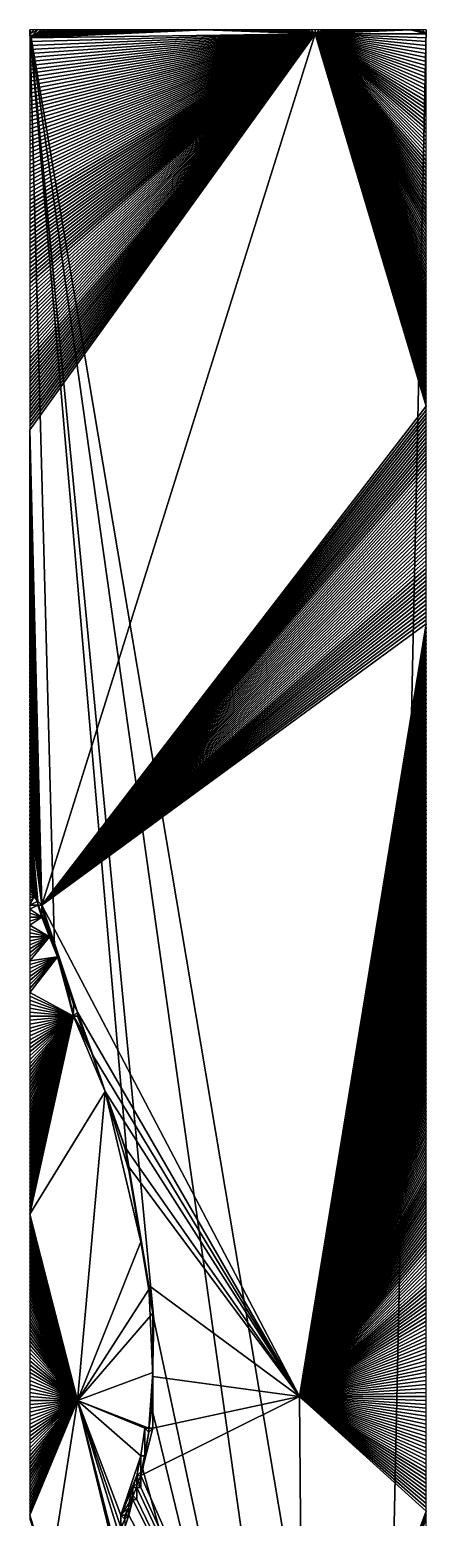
# Model space of a CAD drawing. Header units: metres. Extents: x 891 to 1103, y -901 to 900.
# Drawn here: x 900 to 1100, y 149 to 900 of the extents above; entities that cross this region are included whole.
import ezdxf

# ---------------------------------------------------------------- set-up
doc = ezdxf.new("R2010")
doc.units = ezdxf.units.M
for name, color, linetype in [('OSM_TERRAIN', 3, 'CONTINUOUS'), ('OSM_WATER_OUTLINES', 4, 'CONTINUOUS'), ('OSM_WATER_SURFACE', 5, 'CONTINUOUS')]:
    doc.layers.add(name, color=color, linetype=linetype)

msp = doc.modelspace()

# ---------------------------------------------------------------- linework, layer by layer
at = {"layer": 'OSM_TERRAIN'}
for points in [[(900, 898), (902, 900, -0.577), (900, 900, -0.594)], [(900, 898), (900, 896), (904, 900, -0.559)], [(900, 898), (904, 900, -0.559), (902, 900, -0.577)], [(900, 896), (906, 900, -0.542), (904, 900, -0.559)], [(900, 896), (908, 900, -0.525), (906, 900, -0.542)], [(900, 896), (910, 900, -0.508), (908, 900, -0.525)], [(900, 896), (912, 900, -0.492), (910, 900, -0.508)], [(900, 896), (914, 900, -0.475), (912, 900, -0.492)], [(900, 896), (916, 900, -0.457), (914, 900, -0.475)], [(900, 896), (918, 900, -0.439), (916, 900, -0.457)], [(900, 896), (920, 900, -0.422), (918, 900, -0.439)], [(900, 896), (922, 900, -0.406), (920, 900, -0.422)], [(900, 896), (924, 900, -0.389), (922, 900, -0.406)], [(900, 896), (926, 900, -0.371), (924, 900, -0.389)], [(900, 896), (928, 900, -0.354), (926, 900, -0.371)], [(900, 896), (930, 900, -0.337), (928, 900, -0.354)], [(900, 896), (932, 900, -0.32), (930, 900, -0.337)], [(900, 896), (934, 900, -0.304), (932, 900, -0.32)], [(900, 896), (936, 900, -0.287), (934, 900, -0.304)], [(900, 896), (938, 900, -0.271), (936, 900, -0.287)], [(900, 896), (940, 900, -0.256), (938, 900, -0.271)], [(900, 896), (942, 900, -0.241), (940, 900, -0.256)], [(900, 896), (944, 900, -0.225), (942, 900, -0.241)], [(900, 896), (946, 900, -0.209), (944, 900, -0.225)], [(900, 896), (948, 900, -0.193), (946, 900, -0.209)], [(900, 896), (950, 900, -0.178), (948, 900, -0.193)], [(900, 896), (952, 900, -0.163), (950, 900, -0.178)], [(900, 896), (954, 900, -0.15), (952, 900, -0.163)], [(900, 896), (956, 900, -0.136), (954, 900, -0.15)], [(900, 896), (958, 900, -0.122), (956, 900, -0.136)], [(900, 896), (960, 900, -0.108), (958, 900, -0.122)], [(900, 896), (962, 900, -0.094), (960, 900, -0.108)], [(900, 896), (964, 900, -0.082), (962, 900, -0.094)], [(900, 896), (966, 900, -0.07), (964, 900, -0.082)], [(900, 896), (968, 900, -0.057), (966, 900, -0.07)], [(900, 896), (970, 900, -0.045), (968, 900, -0.057)], [(900, 896), (972, 900, -0.033), (970, 900, -0.045)], [(900, 896), (974, 900, -0.023), (972, 900, -0.033)], [(900, 896), (976, 900, -0.013), (974, 900, -0.023)], [(900, 896), (978, 900, -0.004), (976, 900, -0.013)], [(978, 900, -0.004), (900, 896), (980, 900, 0.006)], [(900, 896), (982, 900, 0.016), (980, 900, 0.006)], [(900, 896), (984, 900, 0.026), (982, 900, 0.016)], [(900, 896), (986, 900, 0.035), (984, 900, 0.026)], [(900, 896), (1044, 898), (988, 900, 0.041)], [(900, 896), (988, 900, 0.041), (986, 900, 0.035)], [(900, 698), (1044, 898), (900, 700)], [(900, 700), (1044, 898), (900, 702)], [(900, 702), (1044, 898), (900, 704)], [(900, 704), (1044, 898), (900, 706)], [(900, 706), (1044, 898), (900, 708)], [(900, 708), (1044, 898), (900, 710)], [(900, 698), (906, 458), (1044, 898)], [(900, 710), (1044, 898), (900, 712)], [(900, 712), (1044, 898), (900, 714)], [(900, 714), (1044, 898), (900, 716)], [(900, 716), (1044, 898), (900, 718)], [(900, 718), (1044, 898), (900, 720)], [(900, 720), (1044, 898), (900, 722)], [(900, 722), (1044, 898), (900, 724)], [(900, 724), (1044, 898), (900, 726)], [(900, 726), (1044, 898), (900, 728)], [(900, 728), (1044, 898), (900, 730)], [(900, 730), (1044, 898), (900, 732)], [(900, 732), (1044, 898), (900, 734)], [(900, 734), (1044, 898), (900, 736)], [(900, 736), (1044, 898), (900, 738)], [(900, 738), (1044, 898), (900, 740)], [(900, 740), (1044, 898), (900, 742)], [(900, 742), (1044, 898), (900, 744)], [(900, 744), (1044, 898), (900, 746)], [(900, 746), (1044, 898), (900, 748)], [(900, 748), (1044, 898), (900, 750)], [(900, 750), (1044, 898), (900, 752)], [(900, 752), (1044, 898), (900, 754)], [(900, 754), (1044, 898), (900, 756)], [(900, 756), (1044, 898), (900, 758)], [(900, 758), (1044, 898), (900, 760)], [(900, 760), (1044, 898), (900, 762)], [(900, 762), (1044, 898), (900, 764)], [(900, 764), (1044, 898), (900, 766)], [(900, 766), (1044, 898), (900, 768)], [(900, 768), (1044, 898), (900, 770)], [(900, 770), (1044, 898), (900, 772)], [(900, 772), (1044, 898), (900, 774)], [(900, 774), (1044, 898), (900, 776)], [(900, 776), (1044, 898), (900, 778)], [(900, 778), (1044, 898), (900, 780)], [(900, 780), (1044, 898), (900, 782)], [(900, 782), (1044, 898), (900, 784)], [(900, 784), (1044, 898), (900, 786)], [(900, 786), (1044, 898), (900, 788)], [(900, 788), (1044, 898), (900, 790)], [(900, 790), (1044, 898), (900, 792)], [(900, 792), (1044, 898), (900, 794)], [(900, 794), (1044, 898), (900, 796)], [(900, 796), (1044, 898), (900, 798)], [(900, 798), (1044, 898), (900, 800)], [(900, 800), (1044, 898), (900, 802)], [(900, 802), (1044, 898), (900, 804)], [(900, 804), (1044, 898), (900, 806)], [(900, 806), (1044, 898), (900, 808)], [(900, 808), (1044, 898), (900, 810)], [(900, 810), (1044, 898), (900, 812)], [(900, 812), (1044, 898), (900, 814)], [(900, 814), (1044, 898), (900, 816)], [(900, 816), (1044, 898), (900, 818)], [(900, 818), (1044, 898), (900, 820)], [(900, 820), (1044, 898), (900, 822)], [(900, 822), (1044, 898), (900, 824)], [(900, 824), (1044, 898), (900, 826)], [(900, 826), (1044, 898), (900, 828)], [(900, 828), (1044, 898), (900, 830)], [(900, 830), (1044, 898), (900, 832)], [(900, 832), (1044, 898), (900, 834)], [(900, 834), (1044, 898), (900, 836)], [(900, 836), (1044, 898), (900, 838)], [(900, 840), (900, 838), (1044, 898)], [(900, 840), (1044, 898), (900, 842)], [(900, 842), (1044, 898), (900, 844)], [(900, 844), (1044, 898), (900, 846)], [(900, 846), (1044, 898), (900, 848)], [(900, 848), (1044, 898), (900, 850)], [(900, 850), (1044, 898), (900, 852)], [(900, 852), (1044, 898), (900, 854)], [(900, 854), (1044, 898), (900, 856)], [(900, 856), (1044, 898), (900, 858)], [(900, 858), (1044, 898), (900, 860)], [(900, 860), (1044, 898), (900, 862)], [(900, 862), (1044, 898), (900, 864)], [(900, 864), (1044, 898), (900, 866)], [(900, 866), (1044, 898), (900, 868)], [(900, 868), (1044, 898), (900, 870)], [(900, 870), (1044, 898), (900, 872)], [(900, 872), (1044, 898), (900, 874)], [(900, 874), (1044, 898), (900, 876)], [(900, 876), (1044, 898), (900, 878)], [(900, 878), (1044, 898), (900, 880)], [(900, 880), (1044, 898), (900, 882)], [(900, 882), (1044, 898), (900, 884)], [(900, 884), (1044, 898), (900, 886)], [(900, 886), (1044, 898), (900, 888)], [(900, 888), (1044, 898), (900, 890)], [(900, 890), (1044, 898), (900, 892)], [(900, 892), (1044, 898), (900, 894)], [(1044, 898), (900, 896), (900, 894)], [(1100, 710), (1044, 898), (906, 458)], [(1044, 898), (990, 900, 0.048), (988, 900, 0.041)], [(1044, 898), (992, 900, 0.054), (990, 900, 0.048)], [(1044, 898), (994, 900, 0.061), (992, 900, 0.054)], [(1044, 898), (996, 900, 0.068), (994, 900, 0.061)], [(1044, 898), (998, 900, 0.074), (996, 900, 0.068)], [(1044, 898), (1000, 900, 0.08), (998, 900, 0.074)], [(1044, 898), (1002, 900, 0.085), (1000, 900, 0.08)], [(1044, 898), (1004, 900, 0.09), (1002, 900, 0.085)], [(1044, 898), (1006, 900, 0.095), (1004, 900, 0.09)], [(1044, 898), (1008, 900, 0.099), (1006, 900, 0.095)], [(1044, 898), (1010, 900, 0.103), (1008, 900, 0.099)], [(1044, 898), (1012, 900, 0.107), (1010, 900, 0.103)], [(1044, 898), (1014, 900, 0.11), (1012, 900, 0.107)], [(1044, 898), (1016, 900, 0.112), (1014, 900, 0.11)], [(1044, 898), (1018, 900, 0.114), (1016, 900, 0.112)], [(1044, 898), (1020, 900, 0.116), (1018, 900, 0.114)], [(1044, 898), (1022, 900, 0.117), (1020, 900, 0.116)], [(1044, 898), (1024, 900, 0.119), (1022, 900, 0.117)], [(1044, 898), (1026, 900, 0.121), (1024, 900, 0.119)], [(1044, 898), (1028, 900, 0.122), (1026, 900, 0.121)], [(1044, 898), (1030, 900, 0.123), (1028, 900, 0.122)], [(1044, 898), (1032, 900, 0.125), (1030, 900, 0.123)], [(1044, 898), (1034, 900, 0.125), (1032, 900, 0.125)], [(1044, 898), (1036, 900, 0.125), (1034, 900, 0.125)], [(1044, 898), (1038, 900, 0.125), (1036, 900, 0.125)], [(1044, 898), (1040, 900, 0.123), (1038, 900, 0.125)], [(1044, 898), (1042, 900, 0.122), (1040, 900, 0.123)], [(1044, 898), (1044, 900, 0.122), (1042, 900, 0.122)], [(1044, 898), (1046, 900, 0.121), (1044, 900, 0.122)], [(1044, 898), (1048, 900, 0.12), (1046, 900, 0.121)], [(1044, 898), (1050, 900, 0.119), (1048, 900, 0.12)], [(1044, 898), (1052, 900, 0.117), (1050, 900, 0.119)], [(1044, 898), (1054, 900, 0.115), (1052, 900, 0.117)], [(1044, 898), (1056, 900, 0.114), (1054, 900, 0.115)], [(1044, 898), (1058, 900, 0.112), (1056, 900, 0.114)], [(1044, 898), (1060, 900, 0.11), (1058, 900, 0.112)], [(1044, 898), (1062, 900, 0.108), (1060, 900, 0.11)], [(1044, 898), (1064, 900, 0.105), (1062, 900, 0.108)], [(1044, 898), (1066, 900, 0.103), (1064, 900, 0.105)], [(1044, 898), (1068, 900, 0.1), (1066, 900, 0.103)], [(1044, 898), (1070, 900, 0.098), (1068, 900, 0.1)], [(1044, 898), (1072, 900, 0.095), (1070, 900, 0.098)], [(1044, 898), (1074, 900, 0.092), (1072, 900, 0.095)], [(1044, 898), (1076, 900, 0.089), (1074, 900, 0.092)], [(1044, 898), (1078, 900, 0.086), (1076, 900, 0.089)], [(1044, 898), (1080, 900, 0.082), (1078, 900, 0.086)], [(1044, 898), (1082, 900, 0.079), (1080, 900, 0.082)], [(1044, 898), (1084, 900, 0.076), (1082, 900, 0.079)], [(1044, 898), (1086, 900, 0.072), (1084, 900, 0.076)], [(1044, 898), (1088, 900, 0.069), (1086, 900, 0.072)], [(1044, 898), (1090, 900, 0.066), (1088, 900, 0.069)], [(1044, 898), (1092, 900, 0.063), (1090, 900, 0.066)], [(1044, 898), (1100, 898), (1092, 900, 0.063)], [(1100, 710), (1100, 712), (1044, 898)], [(1100, 712), (1100, 714), (1044, 898)], [(1044, 898), (1100, 714), (1100, 716)], [(1100, 716), (1100, 718), (1044, 898)], [(1044, 898), (1100, 718), (1100, 720)], [(1044, 898), (1100, 720), (1100, 722)], [(1100, 722), (1100, 724), (1044, 898)], [(1100, 724), (1100, 726), (1044, 898)], [(1044, 898), (1100, 726), (1100, 728)], [(1100, 728), (1100, 730), (1044, 898)], [(1044, 898), (1100, 730), (1100, 732)], [(1044, 898), (1100, 732), (1100, 734)], [(1100, 734), (1100, 736), (1044, 898)], [(1100, 736), (1100, 738), (1044, 898)], [(1044, 898), (1100, 738), (1100, 740)], [(1100, 740), (1100, 742), (1044, 898)], [(1044, 898), (1100, 742), (1100, 744)], [(1044, 898), (1100, 744), (1100, 746)], [(1100, 746), (1100, 748), (1044, 898)], [(1100, 748), (1100, 750), (1044, 898)], [(1044, 898), (1100, 750), (1100, 752)], [(1044, 898), (1100, 752), (1100, 754)], [(1100, 754), (1100, 756), (1044, 898)], [(1100, 756), (1100, 758), (1044, 898)], [(1044, 898), (1100, 758), (1100, 760)], [(1100, 760), (1100, 762), (1044, 898)], [(1044, 898), (1100, 762), (1100, 764)], [(1100, 764), (1100, 766), (1044, 898)], [(1044, 898), (1100, 766), (1100, 768)], [(1044, 898), (1100, 768), (1100, 770)], [(1100, 770), (1100, 772), (1044, 898)], [(1100, 772), (1100, 774), (1044, 898)], [(1044, 898), (1100, 774), (1100, 776)], [(1044, 898), (1100, 776), (1100, 778)], [(1100, 778), (1100, 780), (1044, 898)], [(1100, 780), (1100, 782), (1044, 898)], [(1044, 898), (1100, 782), (1100, 784)], [(1100, 784), (1100, 786), (1044, 898)], [(1044, 898), (1100, 786), (1100, 788)], [(1044, 898), (1100, 788), (1100, 790)], [(1044, 898), (1100, 790), (1100, 792)], [(1100, 792), (1100, 794), (1044, 898)], [(1044, 898), (1100, 794), (1100, 796)], [(1100, 796), (1100, 798), (1044, 898)], [(1100, 798), (1100, 800), (1044, 898)], [(1044, 898), (1100, 800), (1100, 802)], [(1044, 898), (1100, 802), (1100, 804)], [(1100, 804), (1100, 806), (1044, 898)], [(1100, 806), (1100, 808), (1044, 898)], [(1100, 808), (1100, 810), (1044, 898)], [(1044, 898), (1100, 810), (1100, 812)], [(1044, 898), (1100, 812), (1100, 814)], [(1100, 814), (1100, 816), (1044, 898)], [(1100, 816), (1100, 818), (1044, 898)], [(1044, 898), (1100, 818), (1100, 820)], [(1044, 898), (1100, 820), (1100, 822)], [(1100, 822), (1100, 824), (1044, 898)], [(1100, 824), (1100, 826), (1044, 898)], [(1044, 898), (1100, 826), (1100, 828)], [(1100, 828), (1100, 830), (1044, 898)], [(1044, 898), (1100, 830), (1100, 832)], [(1100, 832), (1100, 834), (1044, 898)], [(1044, 898), (1100, 834), (1100, 836)], [(1044, 898), (1100, 836), (1100, 838)], [(1044, 898), (1100, 838), (1100, 840)], [(1100, 840), (1100, 842), (1044, 898)], [(1100, 842), (1100, 844), (1044, 898)], [(1100, 844), (1100, 846), (1044, 898)], [(1044, 898), (1100, 846), (1100, 848)], [(1044, 898), (1100, 848), (1100, 850)], [(1100, 850), (1100, 852), (1044, 898)], [(1100, 852), (1100, 854), (1044, 898)], [(1044, 898), (1100, 854), (1100, 856)], [(1044, 898), (1100, 856), (1100, 858)], [(1100, 858), (1100, 860), (1044, 898)], [(1100, 860), (1100, 862), (1044, 898)], [(1044, 898), (1100, 862), (1100, 864)], [(1044, 898), (1100, 864), (1100, 866)], [(1100, 866), (1100, 868), (1044, 898)], [(1044, 898), (1100, 868), (1100, 870)], [(1100, 870), (1100, 872), (1044, 898)], [(1100, 872), (1100, 874), (1044, 898)], [(1044, 898), (1100, 874), (1100, 876)], [(1044, 898), (1100, 876), (1100, 878)], [(1100, 878), (1100, 880), (1044, 898)], [(1044, 898), (1100, 880), (1100, 882)], [(1100, 882), (1100, 884), (1044, 898)], [(1100, 884), (1100, 886), (1044, 898)], [(1044, 898), (1100, 886), (1100, 888)], [(1044, 898), (1100, 888), (1100, 890)], [(1100, 890), (1100, 892), (1044, 898)], [(1100, 892), (1100, 894), (1044, 898)], [(1044, 898), (1100, 894), (1100, 896)], [(1044, 898), (1100, 896), (1100, 898)], [(1100, 898), (1094, 900, 0.059), (1092, 900, 0.063)], [(1100, 898), (1096, 900, 0.055), (1094, 900, 0.059)], [(1100, 898), (1098, 900, 0.05), (1096, 900, 0.055)], [(1100, 898), (1100, 900, 0.046), (1098, 900, 0.05)], [(906, 458), (1100, 708), (1100, 710)], [(906, 458), (1100, 706), (1100, 708)], [(1100, 704), (1100, 706), (906, 458)], [(906, 458), (1100, 702), (1100, 704)], [(1100, 700), (1100, 702), (906, 458)], [(906, 458), (1100, 698), (1100, 700)], [(906, 458), (900, 698), (900, 696)], [(900, 694), (906, 458), (900, 696)], [(900, 692), (906, 458), (900, 694)], [(900, 690), (906, 458), (900, 692)], [(1100, 696), (1100, 698), (906, 458)], [(1100, 694), (1100, 696), (906, 458)], [(906, 458), (1100, 692), (1100, 694)], [(1100, 690), (1100, 692), (906, 458)], [(900, 688), (906, 458), (900, 690)], [(900, 686), (906, 458), (900, 688)], [(900, 684), (906, 458), (900, 686)], [(900, 682), (906, 458), (900, 684)], [(906, 458), (1100, 688), (1100, 690)], [(906, 458), (1100, 686), (1100, 688)], [(1100, 684), (1100, 686), (906, 458)], [(1100, 682), (1100, 684), (906, 458)], [(900, 680), (906, 458), (900, 682)], [(900, 678), (906, 458), (900, 680)], [(900, 676), (906, 458), (900, 678)], [(900, 674), (906, 458), (900, 676)], [(906, 458), (1100, 680), (1100, 682)], [(1100, 678), (1100, 680), (906, 458)], [(906, 458), (1100, 676), (1100, 678)], [(1100, 674), (1100, 676), (906, 458)], [(900, 672), (906, 458), (900, 674)], [(900, 670), (906, 458), (900, 672)], [(900, 668), (906, 458), (900, 670)], [(906, 458), (1100, 672), (1100, 674)], [(906, 458), (1100, 670), (1100, 672)], [(1100, 668), (1100, 670), (906, 458)], [(900, 666), (906, 458), (900, 668)], [(900, 664), (906, 458), (900, 666)], [(900, 662), (906, 458), (900, 664)], [(900, 662), (900, 660), (906, 458)], [(1100, 666), (1100, 668), (906, 458)], [(906, 458), (1100, 664), (1100, 666)], [(906, 458), (1100, 662), (1100, 664)], [(1100, 660), (1100, 662), (906, 458)], [(900, 658), (906, 458), (900, 660)], [(900, 656), (906, 458), (900, 658)], [(900, 654), (906, 458), (900, 656)], [(900, 652), (906, 458), (900, 654)], [(906, 458), (1100, 658), (1100, 660)], [(1100, 656), (1100, 658), (906, 458)], [(1100, 654), (1100, 656), (906, 458)], [(906, 458), (1100, 652), (1100, 654)], [(900, 650), (906, 458), (900, 652)], [(900, 648), (906, 458), (900, 650)], [(900, 646), (906, 458), (900, 648)], [(900, 644), (906, 458), (900, 646)], [(906, 458), (1100, 650), (1100, 652)], [(1100, 648), (1100, 650), (906, 458)], [(1100, 646), (1100, 648), (906, 458)], [(906, 458), (1100, 644), (1100, 646)], [(900, 642), (906, 458), (900, 644)], [(900, 640), (906, 458), (900, 642)], [(900, 638), (906, 458), (900, 640)], [(906, 458), (1100, 642), (1100, 644)], [(1100, 640), (1100, 642), (906, 458)], [(1100, 638), (1100, 640), (906, 458)], [(900, 636), (906, 458), (900, 638)], [(900, 634), (906, 458), (900, 636)], [(900, 632), (906, 458), (900, 634)], [(900, 630), (906, 458), (900, 632)], [(906, 458), (1100, 636), (1100, 638)], [(906, 458), (1100, 634), (1100, 636)], [(1100, 632), (1100, 634), (906, 458)], [(906, 458), (1100, 630), (1100, 632)], [(900, 628), (906, 458), (900, 630)], [(900, 626), (906, 458), (900, 628)], [(900, 624), (906, 458), (900, 626)], [(900, 622), (906, 458), (900, 624)], [(1100, 628), (1100, 630), (906, 458)], [(1100, 626), (1100, 628), (906, 458)], [(906, 458), (1100, 624), (1100, 626)], [(1100, 622), (1100, 624), (906, 458)], [(900, 620), (906, 458), (900, 622)], [(900, 618), (906, 458), (900, 620)], [(900, 616), (906, 458), (900, 618)], [(900, 614), (906, 458), (900, 616)], [(906, 458), (1100, 620), (1100, 622)], [(906, 458), (1100, 618), (1100, 620)], [(1100, 616), (1100, 618), (906, 458)], [(906, 458), (1100, 614), (1100, 616)], [(900, 612), (906, 458), (900, 614)], [(900, 610), (906, 458), (900, 612)], [(900, 608), (906, 458), (900, 610)], [(1100, 612), (1100, 614), (906, 458)], [(1100, 610), (1100, 612), (906, 458)], [(906, 458), (1100, 608), (1100, 610)], [(900, 606), (906, 458), (900, 608)], [(900, 604), (906, 458), (900, 606)], [(900, 602), (906, 458), (900, 604)], [(900, 600), (906, 458), (900, 602)], [(906, 458), (1100, 606), (1100, 608)], [(1100, 604), (1100, 606), (906, 458)], [(1100, 602), (1100, 604), (906, 458)], [(1100, 600), (1100, 602), (906, 458)], [(900, 598), (906, 458), (900, 600)], [(900, 596), (906, 458), (900, 598)], [(900, 594), (906, 458), (900, 596)], [(900, 592), (906, 458), (900, 594)], [(906, 458), (1036, 210), (1100, 600)], [(1036, 210), (1100, 598), (1100, 600)], [(1036, 210), (1100, 596), (1100, 598)], [(1100, 594), (1100, 596), (1036, 210)], [(1036, 210), (1100, 592), (1100, 594)], [(900, 590), (906, 458), (900, 592)], [(900, 588), (906, 458), (900, 590)], [(900, 586), (906, 458), (900, 588)], [(900, 584), (906, 458), (900, 586)], [(1100, 590), (1100, 592), (1036, 210)], [(1036, 210), (1100, 588), (1100, 590)], [(1100, 586), (1100, 588), (1036, 210)], [(1036, 210), (1100, 584), (1100, 586)], [(900, 582), (906, 458), (900, 584)], [(900, 580), (906, 458), (900, 582)], [(900, 578), (906, 458), (900, 580)], [(1036, 210), (1100, 582), (1100, 584)], [(1100, 580), (1100, 582), (1036, 210)], [(1036, 210), (1100, 578), (1100, 580)], [(906, 458), (900, 578), (900, 576)], [(900, 574), (906, 458), (900, 576)], [(900, 572), (906, 458), (900, 574)], [(900, 570), (906, 458), (900, 572)], [(1036, 210), (1100, 576), (1100, 578)], [(1036, 210), (1100, 574), (1100, 576)], [(1100, 572), (1100, 574), (1036, 210)], [(1100, 570), (1100, 572), (1036, 210)], [(900, 568), (906, 458), (900, 570)], [(900, 566), (906, 458), (900, 568)], [(900, 564), (906, 458), (900, 566)], [(900, 562), (906, 458), (900, 564)], [(1036, 210), (1100, 568), (1100, 570)], [(1036, 210), (1100, 566), (1100, 568)], [(1100, 564), (1100, 566), (1036, 210)], [(1100, 562), (1100, 564), (1036, 210)], [(900, 560), (906, 458), (900, 562)], [(900, 558), (906, 458), (900, 560)], [(900, 556), (906, 458), (900, 558)], [(900, 554), (906, 458), (900, 556)], [(1036, 210), (1100, 560), (1100, 562)], [(1100, 558), (1100, 560), (1036, 210)], [(1100, 556), (1100, 558), (1036, 210)], [(1036, 210), (1100, 554), (1100, 556)], [(900, 552), (906, 458), (900, 554)], [(900, 550), (906, 458), (900, 552)], [(900, 548), (906, 458), (900, 550)], [(1100, 552), (1100, 554), (1036, 210)], [(1036, 210), (1100, 550), (1100, 552)], [(1036, 210), (1100, 548), (1100, 550)], [(900, 546), (906, 458), (900, 548)], [(900, 544), (906, 458), (900, 546)], [(900, 542), (906, 458), (900, 544)], [(900, 540), (906, 458), (900, 542)], [(1036, 210), (1100, 546), (1100, 548)], [(1100, 544), (1100, 546), (1036, 210)], [(1100, 542), (1100, 544), (1036, 210)], [(1036, 210), (1100, 540), (1100, 542)], [(906, 458), (900, 540), (900, 538)], [(900, 536), (906, 458), (900, 538)], [(900, 534), (906, 458), (900, 536)], [(900, 532), (906, 458), (900, 534)], [(1036, 210), (1100, 538), (1100, 540)], [(1100, 536), (1100, 538), (1036, 210)], [(1100, 534), (1100, 536), (1036, 210)], [(1100, 532), (1100, 534), (1036, 210)], [(900, 530), (906, 458), (900, 532)], [(900, 528), (906, 458), (900, 530)], [(900, 526), (906, 458), (900, 528)], [(900, 524), (906, 458), (900, 526)], [(1036, 210), (1100, 530), (1100, 532)], [(1036, 210), (1100, 528), (1100, 530)], [(1100, 526), (1100, 528), (1036, 210)], [(1036, 210), (1100, 524), (1100, 526)], [(900, 522), (906, 458), (900, 524)], [(900, 520), (906, 458), (900, 522)], [(900, 518), (906, 458), (900, 520)], [(1036, 210), (1100, 522), (1100, 524)], [(1100, 520), (1100, 522), (1036, 210)], [(1100, 518), (1100, 520), (1036, 210)], [(900, 516), (906, 458), (900, 518)], [(900, 514), (906, 458), (900, 516)], [(900, 512), (906, 458), (900, 514)], [(900, 510), (906, 458), (900, 512)], [(1036, 210), (1100, 516), (1100, 518)], [(1036, 210), (1100, 514), (1100, 516)], [(1100, 512), (1100, 514), (1036, 210)], [(1100, 510), (1100, 512), (1036, 210)], [(900, 508), (906, 458), (900, 510)], [(900, 506), (906, 458), (900, 508)], [(900, 504), (906, 458), (900, 506)], [(900, 502), (904, 460), (900, 504)], [(904, 460), (906, 458), (900, 504)], [(1036, 210), (1100, 508), (1100, 510)], [(1036, 210), (1100, 506), (1100, 508)], [(1100, 504), (1100, 506), (1036, 210)], [(1100, 502), (1100, 504), (1036, 210)], [(900, 500), (904, 460), (900, 502)], [(900, 498), (904, 460), (900, 500)], [(900, 496), (904, 460), (900, 498)], [(900, 494), (904, 460), (900, 496)], [(1036, 210), (1100, 500), (1100, 502)], [(1100, 498), (1100, 500), (1036, 210)], [(1036, 210), (1100, 496), (1100, 498)], [(1036, 210), (1100, 494), (1100, 496)], [(900, 492), (904, 460), (900, 494)], [(900, 490), (904, 460), (900, 492)], [(900, 488), (904, 460), (900, 490)], [(1100, 492), (1100, 494), (1036, 210)], [(1100, 490), (1100, 492), (1036, 210)], [(1036, 210), (1100, 488), (1100, 490)], [(900, 486), (904, 460), (900, 488)], [(900, 484), (904, 460), (900, 486)], [(900, 482), (904, 460), (900, 484)], [(900, 480), (904, 460), (900, 482)], [(1100, 486), (1100, 488), (1036, 210)], [(1100, 484), (1100, 486), (1036, 210)], [(1100, 482), (1100, 484), (1036, 210)], [(1036, 210), (1100, 480), (1100, 482)], [(900, 478), (904, 460), (900, 480)], [(900, 476), (904, 460), (900, 478)], [(900, 474), (904, 460), (900, 476)], [(900, 472), (904, 460), (900, 474)], [(1036, 210), (1100, 478), (1100, 480)], [(1100, 476), (1100, 478), (1036, 210)], [(1036, 210), (1100, 474), (1100, 476)], [(1036, 210), (1100, 472), (1100, 474)], [(900, 470), (904, 460), (900, 472)], [(900, 468, 0.553), (904, 460), (900, 470)], [(900, 466, 0.566), (904, 460), (900, 468, 0.553)], [(900, 464, 0.579), (904, 460), (900, 466, 0.566)], [(1036, 210), (1100, 470), (1100, 472)], [(1100, 468), (1100, 470), (1036, 210)], [(1036, 210), (1100, 466), (1100, 468)], [(1100, 464), (1100, 466), (1036, 210)], [(900, 462, 0.593), (902, 462, 0.529), (900, 464, 0.579)], [(902, 462, 0.529), (904, 460), (900, 464, 0.579)], [(900, 458, 0.623), (902, 462, 0.529), (900, 460, 0.608)], [(900, 458, 0.623), (904, 460), (902, 462, 0.529)], [(900, 460, 0.608), (902, 462, 0.529), (900, 462, 0.593)], [(900, 458, 0.623), (904, 458, 0.491), (904, 460)], [(904, 458, 0.491), (906, 458), (904, 460)], [(1036, 210), (1100, 462), (1100, 464)], [(1100, 460), (1100, 462), (1036, 210)], [(1100, 458), (1100, 460), (1036, 210)], [(906, 452, 0.471), (904, 458, 0.491), (900, 456, 0.638)], [(900, 456, 0.638), (904, 458, 0.491), (900, 458, 0.623)], [(900, 454, 0.653), (906, 452, 0.471), (900, 456, 0.638)], [(900, 452, 0.669), (906, 452, 0.471), (900, 454, 0.653)], [(900, 448, 0.702), (906, 452, 0.471), (900, 450, 0.686)], [(900, 448, 0.702), (910, 442, 0.418), (906, 452, 0.471)], [(900, 450, 0.686), (906, 452, 0.471), (900, 452, 0.669)], [(906, 452, 0.471), (906, 458), (904, 458, 0.491)], [(924, 404), (906, 458), (914, 434)], [(908, 450), (914, 434), (906, 458)], [(906, 452, 0.471), (908, 450), (906, 458)], [(924, 404), (1036, 210), (906, 458)], [(906, 452, 0.471), (910, 442, 0.418), (908, 448, 0.437)], [(908, 448, 0.437), (908, 450), (906, 452, 0.471)], [(1100, 456), (1100, 458), (1036, 210)], [(1036, 210), (1100, 454), (1100, 456)], [(1100, 452), (1100, 454), (1036, 210)], [(1036, 210), (1100, 450), (1100, 452)], [(900, 446, 0.716), (910, 442, 0.418), (900, 448, 0.702)], [(900, 444, 0.731), (910, 442, 0.418), (900, 446, 0.716)], [(900, 442, 0.748), (910, 442, 0.418), (900, 444, 0.731)], [(914, 434), (908, 450), (908, 448, 0.437)], [(910, 442, 0.418), (914, 434), (908, 448, 0.437)], [(1100, 448), (1100, 450), (1036, 210)], [(1100, 446), (1100, 448), (1036, 210)], [(1036, 210), (1100, 444), (1100, 446)], [(1036, 210), (1100, 442), (1100, 444)], [(900, 430, 0.851), (910, 442, 0.418), (900, 432, 0.833)], [(900, 430, 0.851), (914, 432, 0.366), (910, 442, 0.418)], [(900, 432, 0.833), (910, 442, 0.418), (900, 434, 0.815)], [(900, 434, 0.815), (910, 442, 0.418), (900, 436, 0.798)], [(900, 436, 0.798), (910, 442, 0.418), (900, 438, 0.781)], [(900, 440, 0.765), (900, 438, 0.781), (910, 442, 0.418)], [(900, 440, 0.765), (910, 442, 0.418), (900, 442, 0.748)], [(914, 432, 0.366), (914, 434), (910, 442, 0.418)], [(1100, 440), (1100, 442), (1036, 210)], [(1100, 438), (1100, 440), (1036, 210)], [(1036, 210), (1100, 436), (1100, 438)], [(1100, 434), (1100, 436), (1036, 210)], [(900, 414, 0.995), (922, 402, 0.358), (914, 432, 0.366)], [(900, 414, 0.995), (914, 432, 0.366), (900, 416, 0.975)], [(900, 416, 0.975), (914, 432, 0.366), (900, 418, 0.957)], [(900, 418, 0.957), (914, 432, 0.366), (900, 420, 0.939)], [(914, 432, 0.366), (900, 422, 0.921), (900, 420, 0.939)], [(900, 422, 0.921), (914, 432, 0.366), (900, 424, 0.905)], [(900, 424, 0.905), (914, 432, 0.366), (900, 426, 0.888)], [(900, 426, 0.888), (914, 432, 0.366), (900, 428, 0.87)], [(900, 428, 0.87), (914, 432, 0.366), (900, 430, 0.851)], [(914, 432, 0.366), (924, 404), (914, 434)], [(922, 402, 0.358), (918, 420, 0.336), (914, 432, 0.366)], [(918, 420, 0.336), (924, 404), (914, 432, 0.366)], [(1036, 210), (1100, 432), (1100, 434)], [(1036, 210), (1100, 430), (1100, 432)], [(1100, 428), (1100, 430), (1036, 210)], [(1100, 426), (1100, 428), (1036, 210)], [(1036, 210), (1100, 424), (1100, 426)], [(1100, 422), (1100, 424), (1036, 210)], [(1036, 210), (1100, 420), (1100, 422)], [(900, 412, 1.015), (922, 402, 0.358), (900, 414, 0.995)], [(922, 402, 0.358), (922, 408, 0.307), (918, 420, 0.336)], [(922, 408, 0.307), (924, 404), (918, 420, 0.336)], [(1036, 210), (1100, 418), (1100, 420)], [(1100, 416), (1100, 418), (1036, 210)], [(1100, 414), (1100, 416), (1036, 210)], [(1036, 210), (1100, 412), (1100, 414)], [(900, 410, 1.033), (922, 402, 0.358), (900, 412, 1.015)], [(900, 408, 1.052), (922, 402, 0.358), (900, 410, 1.033)], [(900, 408, 1.052), (900, 406, 1.07), (922, 402, 0.358)], [(900, 404, 1.09), (922, 402, 0.358), (900, 406, 1.07)], [(922, 402, 0.358), (924, 404), (922, 408, 0.307)], [(1100, 410), (1100, 412), (1036, 210)], [(1036, 210), (1100, 408), (1100, 410)], [(1036, 210), (1100, 406), (1100, 408)], [(1100, 404), (1100, 406), (1036, 210)], [(900, 402, 1.11), (922, 402, 0.358), (900, 404, 1.09)], [(900, 304, 2.097), (900, 302, 2.116), (922, 402, 0.358)], [(900, 304, 2.097), (922, 402, 0.358), (900, 306, 2.079)], [(900, 306, 2.079), (922, 402, 0.358), (900, 308, 2.06)], [(900, 308, 2.06), (922, 402, 0.358), (900, 310, 2.04)], [(900, 312, 2.02), (900, 310, 2.04), (922, 402, 0.358)], [(900, 312, 2.02), (922, 402, 0.358), (900, 314, 2.001)], [(900, 314, 2.001), (922, 402, 0.358), (900, 316, 1.981)], [(900, 316, 1.981), (922, 402, 0.358), (900, 318, 1.961)], [(900, 318, 1.961), (922, 402, 0.358), (900, 320, 1.941)], [(900, 320, 1.941), (922, 402, 0.358), (900, 322, 1.921)], [(900, 322, 1.921), (922, 402, 0.358), (900, 324, 1.901)], [(900, 324, 1.901), (922, 402, 0.358), (900, 326, 1.881)], [(900, 326, 1.881), (922, 402, 0.358), (900, 328, 1.861)], [(900, 328, 1.861), (922, 402, 0.358), (900, 330, 1.841)], [(900, 330, 1.841), (922, 402, 0.358), (900, 332, 1.822)], [(900, 302, 2.116), (938, 364), (922, 402, 0.358)], [(900, 332, 1.822), (922, 402, 0.358), (900, 334, 1.802)], [(900, 334, 1.802), (922, 402, 0.358), (900, 336, 1.782)], [(900, 336, 1.782), (922, 402, 0.358), (900, 338, 1.76)], [(900, 338, 1.76), (922, 402, 0.358), (900, 340, 1.739)], [(900, 340, 1.739), (922, 402, 0.358), (900, 342, 1.718)], [(900, 342, 1.718), (922, 402, 0.358), (900, 344, 1.698)], [(900, 344, 1.698), (922, 402, 0.358), (900, 346, 1.678)], [(900, 346, 1.678), (922, 402, 0.358), (900, 348, 1.656)], [(900, 348, 1.656), (922, 402, 0.358), (900, 350, 1.635)], [(900, 350, 1.635), (922, 402, 0.358), (900, 352, 1.615)], [(922, 402, 0.358), (900, 354, 1.595), (900, 352, 1.615)], [(900, 354, 1.595), (922, 402, 0.358), (900, 356, 1.574)], [(900, 356, 1.574), (922, 402, 0.358), (900, 358, 1.552)], [(900, 358, 1.552), (922, 402, 0.358), (900, 360, 1.531)], [(900, 360, 1.531), (922, 402, 0.358), (900, 362, 1.512)], [(900, 362, 1.512), (922, 402, 0.358), (900, 364, 1.492)], [(900, 364, 1.492), (922, 402, 0.358), (900, 366, 1.472)], [(900, 366, 1.472), (922, 402, 0.358), (900, 368, 1.452)], [(900, 368, 1.452), (922, 402, 0.358), (900, 370, 1.431)], [(900, 370, 1.431), (922, 402, 0.358), (900, 372, 1.41)], [(900, 372, 1.41), (922, 402, 0.358), (900, 374, 1.388)], [(900, 374, 1.388), (922, 402, 0.358), (900, 376, 1.369)], [(900, 378, 1.349), (900, 376, 1.369), (922, 402, 0.358)], [(900, 380, 1.329), (900, 378, 1.349), (922, 402, 0.358)], [(900, 380, 1.329), (922, 402, 0.358), (900, 382, 1.309)], [(900, 382, 1.309), (922, 402, 0.358), (900, 384, 1.289)], [(900, 384, 1.289), (922, 402, 0.358), (900, 386, 1.269)], [(922, 402, 0.358), (900, 388, 1.249), (900, 386, 1.269)], [(900, 388, 1.249), (922, 402, 0.358), (900, 390, 1.229)], [(900, 390, 1.229), (922, 402, 0.358), (900, 392, 1.209)], [(900, 392, 1.209), (922, 402, 0.358), (900, 394, 1.19)], [(900, 394, 1.19), (922, 402, 0.358), (900, 396, 1.17)], [(900, 396, 1.17), (922, 402, 0.358), (900, 398, 1.15)], [(900, 398, 1.15), (922, 402, 0.358), (900, 400, 1.13)], [(900, 400, 1.13), (922, 402, 0.358), (900, 402, 1.11)], [(922, 402, 0.358), (924, 402, 0.294), (924, 404)], [(922, 402, 0.358), (938, 364), (932, 382)], [(932, 382), (928, 392, 0.259), (922, 402, 0.358)], [(922, 402, 0.358), (928, 392, 0.259), (924, 402, 0.294)], [(1036, 210), (924, 404), (932, 382)], [(924, 402, 0.294), (932, 382), (924, 404)], [(928, 392, 0.259), (932, 382), (924, 402, 0.294)], [(1100, 402), (1100, 404), (1036, 210)], [(1100, 400), (1100, 402), (1036, 210)], [(1036, 210), (1100, 398), (1100, 400)], [(1036, 210), (1100, 396), (1100, 398)], [(1036, 210), (1100, 394), (1100, 396)], [(1100, 392), (1100, 394), (1036, 210)], [(1100, 390), (1100, 392), (1036, 210)], [(1100, 388), (1100, 390), (1036, 210)], [(1036, 210), (1100, 386), (1100, 388)], [(1100, 384), (1100, 386), (1036, 210)], [(1100, 382), (1100, 384), (1036, 210)], [(938, 364), (1036, 210), (932, 382)], [(1036, 210), (1100, 380), (1100, 382)], [(1036, 210), (1100, 378), (1100, 380)], [(1100, 376), (1100, 378), (1036, 210)], [(1100, 374), (1100, 376), (1036, 210)], [(1036, 210), (1100, 372), (1100, 374)], [(1100, 370), (1100, 372), (1036, 210)], [(1036, 210), (1100, 368), (1100, 370)], [(1100, 366), (1100, 368), (1036, 210)], [(938, 364), (900, 302, 2.116), (924, 208, 1.99)], [(924, 208, 1.99), (956, 288, 0.384), (938, 364)], [(938, 364), (956, 288, 0.384), (950, 324, 0.228)], [(950, 324, 0.228), (948, 336), (938, 364)], [(1036, 210), (938, 364), (948, 336)], [(1036, 210), (1100, 364), (1100, 366)], [(1036, 210), (1100, 362), (1100, 364)], [(1100, 360), (1100, 362), (1036, 210)], [(1036, 210), (1100, 358), (1100, 360)], [(1100, 356), (1100, 358), (1036, 210)], [(1100, 354), (1100, 356), (1036, 210)], [(1036, 210), (1100, 352), (1100, 354)], [(1036, 210), (1100, 350), (1100, 352)], [(1100, 348), (1100, 350), (1036, 210)], [(1100, 346), (1100, 348), (1036, 210)], [(1100, 344), (1100, 346), (1036, 210)], [(1036, 210), (1100, 342), (1100, 344)], [(1036, 210), (1100, 340), (1100, 342)], [(1100, 338), (1100, 340), (1036, 210)], [(1036, 210), (1100, 336), (1100, 338)], [(950, 324, 0.228), (950, 326), (948, 336)], [(950, 326), (1036, 210), (948, 336)], [(1036, 210), (1100, 334), (1100, 336)], [(1100, 332), (1100, 334), (1036, 210)], [(1100, 330), (1100, 332), (1036, 210)], [(956, 288, 0.384), (960, 266), (950, 326)], [(956, 288, 0.384), (950, 326), (950, 324, 0.228)], [(960, 266), (1036, 210), (950, 326)], [(1036, 210), (1100, 328), (1100, 330)], [(1100, 326), (1100, 328), (1036, 210)], [(1100, 324), (1100, 326), (1036, 210)], [(1036, 210), (1100, 322), (1100, 324)], [(1100, 320), (1100, 322), (1036, 210)], [(1100, 318), (1100, 320), (1036, 210)], [(1100, 316), (1100, 318), (1036, 210)], [(1036, 210), (1100, 314), (1100, 316)], [(1036, 210), (1100, 312), (1100, 314)], [(1036, 210), (1100, 310), (1100, 312)], [(1100, 308), (1100, 310), (1036, 210)], [(1036, 210), (1100, 306), (1100, 308)], [(900, 300, 2.136), (924, 208, 1.99), (900, 302, 2.116)], [(1100, 304), (1100, 306), (1036, 210)], [(1100, 302), (1100, 304), (1036, 210)], [(1036, 210), (1100, 300), (1100, 302)], [(900, 298, 2.156), (924, 208, 1.99), (900, 300, 2.136)], [(900, 296, 2.174), (924, 208, 1.99), (900, 298, 2.156)], [(900, 294, 2.192), (924, 208, 1.99), (900, 296, 2.174)], [(900, 292, 2.21), (924, 208, 1.99), (900, 294, 2.192)], [(1100, 298), (1100, 300), (1036, 210)], [(1036, 210), (1100, 296), (1100, 298)], [(1036, 210), (1100, 294), (1100, 296)], [(1100, 292), (1100, 294), (1036, 210)], [(900, 290, 2.229), (924, 208, 1.99), (900, 292, 2.21)], [(900, 288, 2.247), (924, 208, 1.99), (900, 290, 2.229)], [(900, 286, 2.265), (924, 208, 1.99), (900, 288, 2.247)], [(900, 284, 2.283), (924, 208, 1.99), (900, 286, 2.265)], [(960, 264, 0.487), (956, 288, 0.384), (924, 208, 1.99)], [(960, 264, 0.487), (960, 266), (956, 288, 0.384)], [(1036, 210), (1100, 290), (1100, 292)], [(1100, 288), (1100, 290), (1036, 210)], [(1036, 210), (1100, 286), (1100, 288)], [(1100, 284), (1100, 286), (1036, 210)], [(900, 282, 2.302), (924, 208, 1.99), (900, 284, 2.283)], [(900, 280, 2.32), (924, 208, 1.99), (900, 282, 2.302)], [(900, 278, 2.337), (924, 208, 1.99), (900, 280, 2.32)], [(900, 276, 2.354), (924, 208, 1.99), (900, 278, 2.337)], [(1100, 282), (1100, 284), (1036, 210)], [(1036, 210), (1100, 280), (1100, 282)], [(1036, 210), (1100, 278), (1100, 280)], [(1100, 276), (1100, 278), (1036, 210)], [(900, 274, 2.37), (924, 208, 1.99), (900, 276, 2.354)], [(900, 272, 2.387), (924, 208, 1.99), (900, 274, 2.37)], [(900, 270, 2.403), (924, 208, 1.99), (900, 272, 2.387)], [(1100, 274), (1100, 276), (1036, 210)], [(1036, 210), (1100, 272), (1100, 274)], [(1036, 210), (1100, 270), (1100, 272)], [(900, 268, 2.42), (924, 208, 1.99), (900, 270, 2.403)], [(900, 268, 2.42), (900, 266, 2.436), (924, 208, 1.99)], [(900, 264, 2.453), (924, 208, 1.99), (900, 266, 2.436)], [(900, 262, 2.47), (924, 208, 1.99), (900, 264, 2.453)], [(962, 252, 0.537), (960, 264, 0.487), (924, 208, 1.99)], [(962, 220), (1036, 210), (960, 266)], [(962, 252, 0.537), (962, 220), (960, 266)], [(962, 252, 0.537), (960, 266), (960, 264, 0.487)], [(1100, 268), (1100, 270), (1036, 210)], [(1036, 210), (1100, 266), (1100, 268)], [(1100, 264), (1100, 266), (1036, 210)], [(1100, 262), (1100, 264), (1036, 210)], [(900, 260, 2.486), (924, 208, 1.99), (900, 262, 2.47)], [(900, 258, 2.501), (924, 208, 1.99), (900, 260, 2.486)], [(924, 208, 1.99), (900, 258, 2.501), (900, 256, 2.516)], [(900, 254, 2.531), (924, 208, 1.99), (900, 256, 2.516)], [(1036, 210), (1100, 260), (1100, 262)], [(1036, 210), (1100, 258), (1100, 260)], [(1100, 256), (1100, 258), (1036, 210)], [(1036, 210), (1100, 254), (1100, 256)], [(900, 252, 2.546), (924, 208, 1.99), (900, 254, 2.531)], [(900, 250, 2.56), (924, 208, 1.99), (900, 252, 2.546)], [(900, 248, 2.575), (924, 208, 1.99), (900, 250, 2.56)], [(924, 208, 1.99), (900, 248, 2.575), (900, 246, 2.59)], [(962, 222, 0.768), (962, 252, 0.537), (924, 208, 1.99)], [(962, 222, 0.768), (962, 220), (962, 252, 0.537)], [(1100, 252), (1100, 254), (1036, 210)], [(1036, 210), (1100, 250), (1100, 252)], [(1100, 248), (1100, 250), (1036, 210)], [(1100, 246), (1100, 248), (1036, 210)], [(900, 244, 2.603), (924, 208, 1.99), (900, 246, 2.59)], [(900, 242, 2.617), (924, 208, 1.99), (900, 244, 2.603)], [(900, 240, 2.63), (924, 208, 1.99), (900, 242, 2.617)], [(1100, 244), (1100, 246), (1036, 210)], [(1036, 210), (1100, 242), (1100, 244)], [(1036, 210), (1100, 240), (1100, 242)], [(900, 238, 2.643), (924, 208, 1.99), (900, 240, 2.63)], [(900, 236, 2.657), (924, 208, 1.99), (900, 238, 2.643)], [(900, 236, 2.657), (900, 234, 2.67), (924, 208, 1.99)], [(900, 232, 2.683), (924, 208, 1.99), (900, 234, 2.67)], [(1036, 210), (1100, 238), (1100, 240)], [(1100, 236), (1100, 238), (1036, 210)], [(1100, 234), (1100, 236), (1036, 210)], [(1036, 210), (1100, 232), (1100, 234)], [(900, 230, 2.696), (924, 208, 1.99), (900, 232, 2.683)], [(900, 228, 2.709), (924, 208, 1.99), (900, 230, 2.696)], [(900, 228, 2.709), (900, 226, 2.722), (924, 208, 1.99)], [(900, 224, 2.733), (924, 208, 1.99), (900, 226, 2.722)], [(1100, 230), (1100, 232), (1036, 210)], [(1036, 210), (1100, 228), (1100, 230)], [(1036, 210), (1100, 226), (1100, 228)], [(1100, 224), (1100, 226), (1036, 210)], [(900, 222, 2.744), (924, 208, 1.99), (900, 224, 2.733)], [(900, 222, 2.744), (900, 220, 2.754), (924, 208, 1.99)], [(900, 218, 2.764), (924, 208, 1.99), (900, 220, 2.754)], [(900, 216, 2.776), (924, 208, 1.99), (900, 218, 2.764)], [(924, 208, 1.99), (960, 194, 1.065), (962, 222, 0.768)], [(960, 194, 1.065), (962, 220), (962, 222, 0.768)], [(962, 194), (962, 220), (960, 194, 1.065)], [(962, 194), (1036, 210), (962, 220)], [(1100, 222), (1100, 224), (1036, 210)], [(1036, 210), (1100, 220), (1100, 222)], [(1036, 210), (1100, 218), (1100, 220)], [(1100, 216), (1100, 218), (1036, 210)], [(900, 216, 2.776), (900, 214, 2.787), (924, 208, 1.99)], [(900, 212, 2.807), (924, 208, 1.99), (900, 214, 2.787)], [(900, 210, 2.832), (924, 208, 1.99), (900, 212, 2.807)], [(1100, 214), (1100, 216), (1036, 210)], [(1036, 210), (1100, 212), (1100, 214)], [(1036, 210), (1100, 210), (1100, 212)], [(900, 208, 2.853), (924, 208, 1.99), (900, 210, 2.832)], [(910, 118, 2.572), (924, 208, 1.99), (900, 150, 2.949)], [(900, 150, 2.949), (924, 208, 1.99), (900, 152, 2.953)], [(900, 152, 2.953), (924, 208, 1.99), (900, 154, 2.953)], [(900, 154, 2.953), (924, 208, 1.99), (900, 156, 2.953)], [(900, 156, 2.953), (924, 208, 1.99), (900, 158, 2.954)], [(900, 158, 2.954), (924, 208, 1.99), (900, 160, 2.955)], [(900, 160, 2.955), (924, 208, 1.99), (900, 162, 2.956)], [(900, 162, 2.956), (924, 208, 1.99), (900, 164, 2.954)], [(900, 164, 2.954), (924, 208, 1.99), (900, 166, 2.952)], [(900, 166, 2.952), (924, 208, 1.99), (900, 168, 2.951)], [(900, 168, 2.951), (924, 208, 1.99), (900, 170, 2.949)], [(900, 170, 2.949), (924, 208, 1.99), (900, 172, 2.947)], [(900, 172, 2.947), (924, 208, 1.99), (900, 174, 2.946)], [(900, 174, 2.946), (924, 208, 1.99), (900, 176, 2.944)], [(900, 176, 2.944), (924, 208, 1.99), (900, 178, 2.94)], [(900, 178, 2.94), (924, 208, 1.99), (900, 180, 2.937)], [(900, 180, 2.937), (924, 208, 1.99), (900, 182, 2.932)], [(900, 182, 2.932), (924, 208, 1.99), (900, 184, 2.927)], [(900, 186, 2.922), (924, 208, 1.99), (900, 188, 2.917)], [(900, 186, 2.922), (900, 184, 2.927), (924, 208, 1.99)], [(900, 188, 2.917), (924, 208, 1.99), (900, 190, 2.912)], [(900, 192, 2.907), (900, 190, 2.912), (924, 208, 1.99)], [(900, 192, 2.907), (924, 208, 1.99), (900, 194, 2.902)], [(900, 194, 2.902), (924, 208, 1.99), (900, 196, 2.896)], [(900, 196, 2.896), (924, 208, 1.99), (900, 198, 2.889)], [(900, 198, 2.889), (924, 208, 1.99), (900, 200, 2.883)], [(900, 200, 2.883), (924, 208, 1.99), (900, 202, 2.876)], [(900, 202, 2.876), (924, 208, 1.99), (900, 204, 2.869)], [(900, 204, 2.869), (924, 208, 1.99), (900, 206, 2.861)], [(900, 206, 2.861), (924, 208, 1.99), (900, 208, 2.853)], [(910, 118, 2.572), (942, 134, 1.735), (924, 208, 1.99)], [(942, 134, 1.735), (942, 138, 1.728), (924, 208, 1.99)], [(942, 138, 1.728), (944, 144, 1.668), (924, 208, 1.99)], [(944, 144, 1.668), (946, 144, 1.619), (924, 208, 1.99)], [(924, 208, 1.99), (946, 144, 1.619), (946, 150, 1.601)], [(946, 150, 1.601), (956, 180, 1.235), (924, 208, 1.99)], [(958, 194, 1.111), (924, 208, 1.99), (956, 180, 1.235)], [(958, 194, 1.111), (960, 194, 1.065), (924, 208, 1.99)], [(956, 170), (1038, -16), (1036, 210)], [(956, 170), (1036, 210), (962, 194)], [(1038, -16), (1100, 152), (1036, 210)], [(1100, 152), (1100, 154), (1036, 210)], [(1100, 154), (1100, 156), (1036, 210)], [(1100, 156), (1100, 158), (1036, 210)], [(1036, 210), (1100, 158), (1100, 160)], [(1036, 210), (1100, 160), (1100, 162)], [(1100, 162), (1100, 164), (1036, 210)], [(1036, 210), (1100, 164), (1100, 166)], [(1100, 166), (1100, 168), (1036, 210)], [(1100, 168), (1100, 170), (1036, 210)], [(1036, 210), (1100, 170), (1100, 172)], [(1036, 210), (1100, 172), (1100, 174)], [(1100, 174), (1100, 176), (1036, 210)], [(1036, 210), (1100, 176), (1100, 178)], [(1100, 178), (1100, 180), (1036, 210)], [(1100, 180), (1100, 182), (1036, 210)], [(1036, 210), (1100, 182), (1100, 184)], [(1100, 184), (1100, 186), (1036, 210)], [(1036, 210), (1100, 186), (1100, 188)], [(1036, 210), (1100, 188), (1100, 190)], [(1036, 210), (1100, 190), (1100, 192)], [(1100, 192), (1100, 194), (1036, 210)], [(1100, 194), (1100, 196), (1036, 210)], [(1100, 196), (1100, 198), (1036, 210)], [(1036, 210), (1100, 198), (1100, 200)], [(1036, 210), (1100, 200), (1100, 202)], [(1100, 202), (1100, 204), (1036, 210)], [(1100, 204), (1100, 206), (1036, 210)], [(1036, 210), (1100, 206), (1100, 208)], [(1100, 208), (1100, 210), (1036, 210)], [(958, 180, 1.188), (958, 194, 1.111), (956, 180, 1.235)], [(960, 192), (956, 170), (962, 194)], [(958, 180, 1.188), (956, 170), (960, 192)], [(958, 180, 1.188), (960, 192), (958, 194, 1.111)], [(960, 192), (960, 194, 1.065), (958, 194, 1.111)], [(960, 192), (962, 194), (960, 194, 1.065)], [(954, 170, 1.332), (956, 180, 1.235), (946, 150, 1.601)], [(954, 170, 1.332), (956, 172, 1.275), (956, 180, 1.235)], [(956, 172, 1.275), (956, 170), (956, 180, 1.235)], [(956, 170), (958, 180, 1.188), (956, 180, 1.235)], [(946, 150, 1.601), (952, 164, 1.405), (954, 170, 1.332)], [(952, 164, 1.405), (954, 166, 1.35), (954, 170, 1.332)], [(952, 164, 1.405), (954, 164), (954, 166, 1.35)], [(954, 170, 1.332), (956, 170), (956, 172, 1.275)], [(954, 166, 1.35), (956, 164), (954, 170, 1.332)], [(956, 164), (956, 170), (954, 170, 1.332)], [(954, 164), (956, 164), (954, 166, 1.35)], [(956, 164), (1038, -16), (956, 170)], [(950, 156, 1.485), (952, 164, 1.405), (946, 150, 1.601)], [(950, 156, 1.485), (952, 160, 1.421), (952, 164, 1.405)], [(950, 156, 1.485), (952, 158), (952, 160, 1.421)], [(950, 150), (1038, -16), (952, 158)], [(950, 154), (950, 150), (952, 158)], [(950, 154), (952, 158), (950, 156, 1.485)], [(952, 160, 1.421), (954, 158), (954, 164)], [(952, 160, 1.421), (954, 164), (952, 164, 1.405)], [(952, 158), (954, 158), (952, 160, 1.421)], [(952, 158), (1038, -16), (954, 158)], [(954, 158), (1038, -16), (954, 164)], [(954, 164), (1038, -16), (956, 164)], [(950, 154), (950, 156, 1.485), (946, 150, 1.601)], [(948, 150, 1.553), (950, 154), (946, 150, 1.601)], [(948, 150, 1.553), (950, 150), (950, 154)], [(1038, -16), (1100, 150), (1100, 152)], [(910, 118, 2.572), (900, 150, 2.949), (900, 148, 2.946)], [(946, 138), (1038, -16), (950, 150)], [(946, 138), (950, 150), (948, 144)], [(946, 144, 1.619), (948, 148), (946, 150, 1.601)], [(948, 148), (948, 150, 1.553), (946, 150, 1.601)], [(948, 144), (950, 150), (948, 148)], [(948, 148), (950, 150), (948, 150, 1.553)], [(1038, -16), (1100, 148), (1100, 150)]]:
    msp.add_3dface(points, dxfattribs=at)
at = {"layer": 'OSM_WATER_OUTLINES'}
msp.add_polyline3d([(1100, -150.479, 1), (1100, 900, 1), (900, 900, 1), (900, 469.071, 1), (912.492, 436.944, 1), (948.946, 332.381, 1), (962.629, 248.874, 1), (961.622, 203.897, 1), (957.001, 173.186, 1), (940.486, 128.398, 1)], dxfattribs=at)
at = {"layer": 'OSM_WATER_SURFACE'}
for points in [[(1077.513, -153.244, 1), (1100, 900, 1), (900, 900, 1)], [(900, 900, 1), (900, 469.071, 1), (912.492, 436.944, 1)], [(900, 900, 1), (912.492, 436.944, 1), (948.946, 332.381, 1)], [(900, 900, 1), (948.946, 332.381, 1), (962.629, 248.874, 1)], [(1049.216, -159.094, 1), (1077.513, -153.244, 1), (900, 900, 1)], [(1049.216, -159.094, 1), (900, 900, 1), (962.629, 248.874, 1)], [(1077.513, -153.244, 1), (1100, -150.479, 1), (1100, 900, 1)], [(1049.216, -159.094, 1), (962.629, 248.874, 1), (961.622, 203.897, 1)], [(1049.216, -159.094, 1), (961.622, 203.897, 1), (957.001, 173.186, 1)], [(1049.216, -159.094, 1), (957.001, 173.186, 1), (940.486, 128.398, 1)]]:
    msp.add_3dface(points, dxfattribs=at)

doc.saveas('drawing.dxf')
